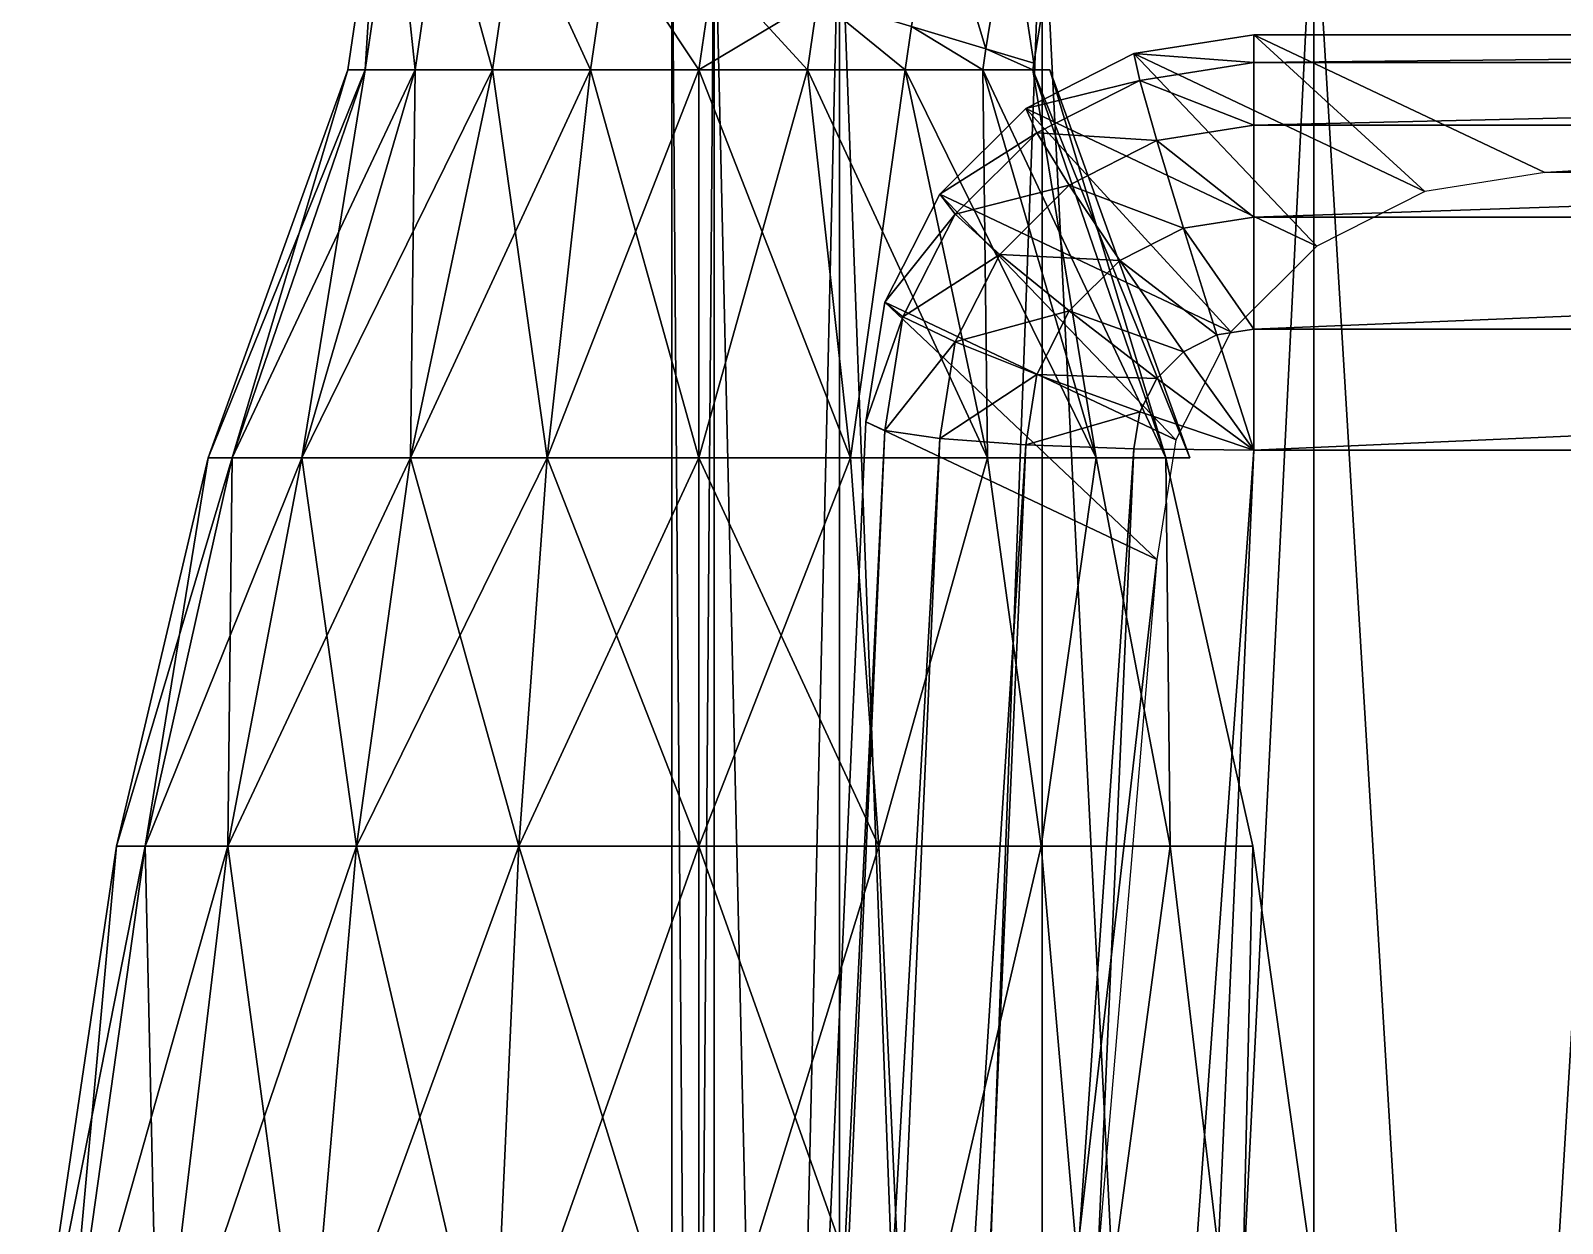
# Model space of a CAD drawing. Extents: x -6.9 to 5, y -21.1 to 53.8.
# Drawn here: x -6.652 to -2.705, y 40.008 to 43.081 of the extents above; entities that cross this region are included whole.
import ezdxf

# ---------------------------------------------------------------- set-up
doc = ezdxf.new("R2010")
doc.units = 0
doc.header["$MEASUREMENT"] = 0
doc.layers.add('DEFAULT', color=7, linetype='CONTINUOUS')

msp = doc.modelspace()

# ---------------------------------------------------------------- linework, layer by layer
at = {"layer": 'DEFAULT'}
for points in [[(-5.834515, 42.980003, -2.27), (-5.790243, 42.980003, -1.990489), (-5.757839, 43.503315, -2.27)], [(-5.790245, 42.980003, -2.54951), (-5.834515, 42.980003, -2.27), (-5.757839, 43.503315, -2.27)], [(-5.790245, 42.980003, 3.04951), (-5.757839, 43.503315, 2.77), (-5.834515, 42.980003, 2.77)], [(-5.834515, 42.980003, 2.77), (-5.757839, 43.503315, 2.77), (-5.790243, 42.980003, 2.490489)], [(-5.790245, 42.980003, -2.54951), (-5.757839, 43.503315, -2.27), (-5.715429, 43.490616, -2.54951)], [(-5.790245, 42.980003, -1.990488), (-5.715429, 43.490616, -1.990489), (-5.757839, 43.503315, -2.27)], [(-5.790245, 42.980003, 2.490488), (-5.757839, 43.503315, 2.77), (-5.715429, 43.490616, 2.490489)], [(-5.790245, 42.980003, 3.04951), (-5.715429, 43.490616, 3.04951), (-5.757839, 43.503315, 2.77)], [(-5.715429, 43.490616, -1.990489), (-5.790245, 42.980003, -1.990488), (-5.661768, 42.980003, -1.738338)], [(-5.715429, 43.490616, 2.490489), (-5.661768, 42.980003, 2.238338), (-5.790245, 42.980003, 2.490488)], [(-5.790243, 42.980003, -2.54951), (-5.715429, 43.490616, -2.54951), (-5.661768, 42.980003, -2.801662)], [(-5.790243, 42.980003, 3.04951), (-5.661768, 42.980003, 3.301662), (-5.715429, 43.490616, 3.04951)], [(-5.661768, 42.980003, -1.738338), (-5.592352, 43.453758, -1.738338), (-5.715429, 43.490616, -1.990489)], [(-5.715429, 43.490616, -2.54951), (-5.592352, 43.453758, -2.801662), (-5.661768, 42.980003, -2.801662)], [(-5.715429, 43.490616, 3.04951), (-5.661768, 42.980003, 3.301662), (-5.592352, 43.453758, 3.301662)], [(-5.661768, 42.980003, 2.238338), (-5.715429, 43.490616, 2.490489), (-5.592352, 43.453758, 2.238338)], [(-5, 29.5), (-4.890738, 43.5, -1.039558), (-4.890738, 29.5, -1.039558)], [(-4.890738, 29.5, 1.039558), (-5, 43.5), (-5, 29.5)], [(-4.890738, 43.5, 1.039558), (-5, 43.5), (-4.890738, 29.5, 1.039558)], [(-5, 43.5), (-4.890738, 43.5, -1.039558), (-5, 29.5)], [(-4.890738, 29.5, -1.039559), (-4.567728, 43.5, -2.033683), (-4.567728, 29.5, -2.033683)], [(-4.567728, 29.5, 2.033683), (-4.890738, 43.5, 1.039559), (-4.890738, 29.5, 1.039559)], [(-4.567728, 43.5, 2.033683), (-4.890738, 43.5, 1.039559), (-4.567728, 29.5, 2.033683)], [(-4.890738, 43.5, -1.039559), (-4.567728, 43.5, -2.033683), (-4.890738, 29.5, -1.039559)], [(-4.567728, 29.5, -2.033683), (-4.045086, 43.5, -2.938926), (-4.045086, 29.5, -2.938926)], [(-4.045086, 29.5, 2.938926), (-4.567728, 43.5, 2.033683), (-4.567728, 29.5, 2.033683)], [(-4.045086, 43.5, 2.938926), (-4.567728, 43.5, 2.033683), (-4.045086, 29.5, 2.938926)], [(-4.567728, 43.5, -2.033683), (-4.045086, 43.5, -2.938926), (-4.567728, 29.5, -2.033683)], [(-4.382029, 43.091305, -3.00177), (-4.321423, 43.467564, -3.00177), (-4.190332, 43.033897, -2.801662)], [(-4.382029, 43.091305, 3.50177), (-4.190332, 43.033897, 3.301662), (-4.321423, 43.467564, 3.50177)], [(-4.190332, 43.033897, -2.801662), (-4.321423, 43.467564, -3.00177), (-4.129726, 43.41016, -2.801662)], [(-4.190332, 43.033897, 3.301662), (-4.129726, 43.41016, 3.301662), (-4.321423, 43.467564, 3.50177)], [(-4.045084, 29.5, -2.938926), (-3.345654, 43.5, -3.715724), (-3.345654, 29.5, -3.715724)], [(-3.345654, 29.5, 3.715724), (-4.045084, 43.5, 2.938926), (-4.045084, 29.5, 2.938926)], [(-3.345654, 43.5, 3.715724), (-4.045084, 43.5, 2.938926), (-3.345654, 29.5, 3.715724)], [(-4.045084, 43.5, -2.938926), (-3.345654, 43.5, -3.715724), (-4.045084, 29.5, -2.938926)], [(-3.345654, 29.5, -3.715724), (-2.5, 43.5, -4.330127), (-2.5, 29.5, -4.330127)], [(-2.5, 29.5, 4.330127), (-3.345654, 43.5, 3.715724), (-3.345654, 29.5, 3.715724)], [(-2.5, 43.5, 4.330127), (-3.345654, 43.5, 3.715724), (-2.5, 29.5, 4.330127)], [(-3.345654, 43.5, -3.715724), (-2.5, 43.5, -4.330127), (-3.345654, 29.5, -3.715724)], [(-5.46166, 42.980003, -1.53823), (-5.592352, 43.453758, -1.738338), (-5.661768, 42.980003, -1.738338)], [(-5.661768, 42.980003, -2.801662), (-5.592352, 43.453758, -2.801662), (-5.46166, 42.980003, -3.00177)], [(-5.661768, 42.980003, 3.301662), (-5.46166, 42.980003, 3.50177), (-5.592352, 43.453758, 3.301662)], [(-5.46166, 42.980003, 2.03823), (-5.661768, 42.980003, 2.238338), (-5.592352, 43.453758, 2.238338)], [(-5.46166, 42.980003, -3.00177), (-5.592352, 43.453758, -2.801662), (-5.400656, 43.396351, -3.00177)], [(-5.400656, 43.396351, -1.53823), (-5.592352, 43.453758, -1.738338), (-5.46166, 42.980003, -1.53823)], [(-5.400656, 43.396351, 2.03823), (-5.46166, 42.980003, 2.03823), (-5.592352, 43.453758, 2.238338)], [(-5.46166, 42.980003, 3.50177), (-5.400656, 43.396351, 3.50177), (-5.592352, 43.453758, 3.301662)], [(-5.400656, 43.396351, -3.00177), (-5.209509, 42.980003, -3.130247), (-5.46166, 42.980003, -3.00177)], [(-5.400656, 43.396351, -1.53823), (-5.46166, 42.980003, -1.53823), (-5.209509, 42.980003, -1.409753)], [(-5.400656, 43.396351, 2.03823), (-5.209509, 42.980003, 1.909753), (-5.46166, 42.980003, 2.03823)], [(-5.400656, 43.396351, 3.50177), (-5.46166, 42.980003, 3.50177), (-5.209509, 42.980003, 3.630247)], [(-5.209509, 42.980003, -1.409753), (-5.159105, 43.324013, -1.409753), (-5.400656, 43.396351, -1.53823)], [(-5.159105, 43.324013, -3.130247), (-5.209509, 42.980003, -3.130247), (-5.400656, 43.396351, -3.00177)], [(-5.159105, 43.324013, 3.630247), (-5.400656, 43.396351, 3.50177), (-5.209509, 42.980003, 3.630247)], [(-5.209509, 42.980003, 1.909753), (-5.400656, 43.396351, 2.03823), (-5.159105, 43.324013, 1.909753)], [(-4.190332, 43.033897, -2.801662), (-4.129726, 43.41016, -2.801662), (-4.067255, 42.99704, -2.54951)], [(-4.190332, 43.033897, 3.301662), (-4.067255, 42.99704, 3.04951), (-4.129726, 43.41016, 3.301662)], [(-4.129726, 43.41016, -2.801662), (-4.006651, 43.373302, -2.54951), (-4.067255, 42.99704, -2.54951)], [(-4.129726, 43.41016, 3.301662), (-4.067255, 42.99704, 3.04951), (-4.006651, 43.373302, 3.04951)], [(-4.929998, 42.980003, -1.365484), (-5.159105, 43.324013, -1.409753), (-5.209509, 42.980003, -1.409753)], [(-5.209509, 42.980003, -3.130247), (-5.159105, 43.324013, -3.130247), (-4.929998, 42.980003, -3.174516)], [(-5.209509, 42.980003, 3.630247), (-4.929998, 42.980003, 3.674516), (-5.159105, 43.324013, 3.630247)], [(-4.929998, 42.980003, 1.865484), (-5.209509, 42.980003, 1.909753), (-5.159105, 43.324013, 1.909753)], [(-5.159105, 43.324013, -1.409753), (-4.929998, 42.980003, -1.365484), (-4.891344, 43.243828, -1.365484)], [(-4.929998, 42.980003, -3.174516), (-5.159105, 43.324013, -3.130247), (-4.891344, 43.243828, -3.174516)], [(-4.929998, 42.980003, 3.674516), (-4.891344, 43.243828, 3.674516), (-5.159105, 43.324013, 3.630247)], [(-5.159105, 43.324013, 1.909753), (-4.891344, 43.243828, 1.865484), (-4.929998, 42.980003, 1.865484)], [(-4.891344, 43.243828, -1.365484), (-4.929998, 42.980003, -1.365484), (-4.650488, 42.980003, -1.409753)], [(-4.929998, 42.980003, -3.174516), (-4.891344, 43.243828, -3.174516), (-4.623581, 43.163639, -3.130247)], [(-4.929998, 42.980003, 3.674516), (-4.623581, 43.163639, 3.630247), (-4.891344, 43.243828, 3.674516)], [(-4.891344, 43.243828, 1.865484), (-4.650488, 42.980003, 1.909753), (-4.929998, 42.980003, 1.865484)], [(-4.650488, 42.980003, -1.409753), (-4.623581, 43.163639, -1.409753), (-4.891344, 43.243828, -1.365484)], [(-4.650488, 42.980003, 1.909753), (-4.891344, 43.243828, 1.865484), (-4.623581, 43.163639, 1.909753)], [(-4.623581, 43.163639, -3.130247), (-4.650488, 42.980003, -3.130247), (-4.929998, 42.980003, -3.174516)], [(-4.623581, 43.163639, 3.630247), (-4.929998, 42.980003, 3.674516), (-4.650488, 42.980003, 3.630247)], [(-4.650488, 42.980003, -3.130247), (-4.623581, 43.163639, -3.130247), (-4.398336, 42.980003, -3.00177)], [(-4.650488, 42.980003, 3.630247), (-4.398336, 42.980003, 3.50177), (-4.623581, 43.163639, 3.630247)], [(-4.398336, 42.980003, -3.00177), (-4.623581, 43.163639, -3.130247), (-4.382029, 43.091305, -3.00177)], [(-4.398336, 42.980003, 3.50177), (-4.382029, 43.091305, 3.50177), (-4.623581, 43.163639, 3.630247)], [(-4.398336, 42.980003, -3.00177), (-4.382029, 43.091305, -3.00177), (-4.198229, 42.980003, -2.801662)], [(-4.398336, 42.980003, 3.50177), (-4.198229, 42.980003, 3.301662), (-4.382029, 43.091305, 3.50177)], [(-4.198229, 42.980003, -2.801662), (-4.382029, 43.091305, -3.00177), (-4.190332, 43.033897, -2.801662)], [(-4.198229, 42.980003, 3.301662), (-4.190332, 43.033897, 3.301662), (-4.382029, 43.091305, 3.50177)], [(-3.809021, 43.021496, 5.96639), (-3.5, 43.070309, 5.969961), (-3.059021, 42.666767, 2.996428)], [(-3.5, 43.070309, 5.969961), (-3.809013, 43.021496, 5.96639), (-3.5, 42.998947, 6.274583)], [(3.5, 42.998947, 6.274583), (3.5, 43.070309, 5.969961), (-3.5, 42.998947, 6.274583)], [(-3.5, 43.070309, 5.969961), (3.5, 43.070309, 5.969961), (-2.75, 42.71558, 3)], [(-3.5, 42.998947, 6.274583), (3.5, 43.070309, 5.969961), (-3.5, 43.070309, 5.969961)], [(-3.059021, 42.666767, 2.996428), (-3.5, 43.070309, 5.969961), (-2.75, 42.71558, 3)], [(-2.75, 42.71558, 3), (3.5, 43.070309, 5.969961), (2.75, 42.71558, 3)], [(-4.198229, 42.980003, -2.801662), (-4.190332, 43.033897, -2.801662), (-4.069754, 42.980003, -2.54951)], [(-4.198229, 42.980003, 3.301662), (-4.069754, 42.980003, 3.04951), (-4.190332, 43.033897, 3.301662)], [(-4.069754, 42.980003, -2.54951), (-4.190332, 43.033897, -2.801662), (-4.067255, 42.99704, -2.54951)], [(-4.069754, 42.980003, 3.04951), (-4.067255, 42.99704, 3.04951), (-4.190332, 43.033897, 3.301662)], [(-3.809021, 43.021496, 5.96639), (-4.087784, 42.879833, 5.956024), (-3.793892, 42.952522, 6.271186)], [(-4.087784, 42.879833, 5.956024), (-3.809021, 43.021496, 5.96639), (-3.337784, 42.525105, 2.986063)], [(-3.337784, 42.525105, 2.986063), (-3.809021, 43.021496, 5.96639), (-3.059021, 42.666767, 2.996428)], [(-3.5, 42.998947, 6.274583), (-3.809013, 43.021496, 5.96639), (-3.793892, 42.952522, 6.271186)], [(-3.5, 42.836937, 6.542243), (-3.5, 42.998947, 6.274583), (-3.793892, 42.952522, 6.271186)], [(3.5, 42.836937, 6.542243), (3.5, 42.998947, 6.274583), (-3.5, 42.836937, 6.542243)], [(-3.5, 42.836937, 6.542243), (3.5, 42.998947, 6.274583), (-3.5, 42.998947, 6.274583)], [(-6.194849, 41.980003, -2.27), (-5.834515, 42.980003, -2.27), (-5.790245, 42.980003, -2.54951)], [(-5.790245, 42.980003, -2.54951), (-6.132942, 41.980003, -2.660861), (-6.194849, 41.980003, -2.27)], [(-5.834515, 42.980003, -2.27), (-6.194849, 41.980003, -2.27), (-6.132944, 41.980003, -1.87914)], [(-5.834515, 42.980003, 2.77), (-6.132944, 41.980003, 2.37914), (-6.194849, 41.980003, 2.77)], [(-5.790245, 42.980003, 3.04951), (-6.194849, 41.980003, 2.77), (-6.132942, 41.980003, 3.160861)], [(-6.194849, 41.980003, 2.77), (-5.790245, 42.980003, 3.04951), (-5.834515, 42.980003, 2.77)], [(-6.132944, 41.980003, -2.66086), (-5.790243, 42.980003, -2.54951), (-5.661768, 42.980003, -2.801662)], [(-5.661768, 42.980003, -2.801662), (-5.953283, 41.980003, -3.01346), (-6.132944, 41.980003, -2.66086)], [(-6.132944, 41.980003, -1.87914), (-5.790243, 42.980003, -1.990489), (-5.834515, 42.980003, -2.27)], [(-6.132944, 41.980003, 2.37914), (-5.834515, 42.980003, 2.77), (-5.790243, 42.980003, 2.490489)], [(-5.661768, 42.980003, 3.301662), (-6.132944, 41.980003, 3.16086), (-5.953283, 41.980003, 3.51346)], [(-6.132944, 41.980003, 3.16086), (-5.661768, 42.980003, 3.301662), (-5.790243, 42.980003, 3.04951)], [(-5.790245, 42.980003, -1.990488), (-6.132942, 41.980003, -1.87914), (-5.953283, 41.980003, -1.52654)], [(-5.790245, 42.980003, 2.490488), (-5.953283, 41.980003, 2.02654), (-6.132942, 41.980003, 2.37914)], [(-5.953283, 41.980003, -3.01346), (-5.661768, 42.980003, -2.801662), (-5.46166, 42.980003, -3.00177)], [(-5.46166, 42.980003, -3.00177), (-5.673458, 41.980003, -3.293285), (-5.953283, 41.980003, -3.01346)], [(-5.953283, 41.980003, -1.52654), (-5.661768, 42.980003, -1.738338), (-5.790245, 42.980003, -1.990488)], [(-5.661768, 42.980003, -1.738338), (-5.953283, 41.980003, -1.52654), (-5.67346, 41.980003, -1.246715)], [(-5.661768, 42.980003, 2.238338), (-5.67346, 41.980003, 1.746715), (-5.953283, 41.980003, 2.02654)], [(-5.953283, 41.980003, 2.02654), (-5.790245, 42.980003, 2.490488), (-5.661768, 42.980003, 2.238338)], [(-5.46166, 42.980003, 3.50177), (-5.953283, 41.980003, 3.51346), (-5.673458, 41.980003, 3.793285)], [(-5.953283, 41.980003, 3.51346), (-5.46166, 42.980003, 3.50177), (-5.661768, 42.980003, 3.301662)], [(-5.67346, 41.980003, -3.293285), (-5.46166, 42.980003, -3.00177), (-5.209509, 42.980003, -3.130247)], [(-5.209509, 42.980003, -3.130247), (-5.320858, 41.980003, -3.472944), (-5.67346, 41.980003, -3.293285)], [(-5.67346, 41.980003, -1.246715), (-5.46166, 42.980003, -1.53823), (-5.661768, 42.980003, -1.738338)], [(-5.46166, 42.980003, -1.53823), (-5.67346, 41.980003, -1.246715), (-5.32086, 41.980003, -1.067056)], [(-5.46166, 42.980003, 2.03823), (-5.32086, 41.980003, 1.567056), (-5.67346, 41.980003, 1.746715)], [(-5.67346, 41.980003, 1.746715), (-5.661768, 42.980003, 2.238338), (-5.46166, 42.980003, 2.03823)], [(-5.209509, 42.980003, 3.630247), (-5.67346, 41.980003, 3.793285), (-5.320858, 41.980003, 3.972944)], [(-5.67346, 41.980003, 3.793285), (-5.209509, 42.980003, 3.630247), (-5.46166, 42.980003, 3.50177)], [(-5.32086, 41.980003, -1.067056), (-5.209509, 42.980003, -1.409753), (-5.46166, 42.980003, -1.53823)], [(-5.32086, 41.980003, 1.567056), (-5.46166, 42.980003, 2.03823), (-5.209509, 42.980003, 1.909753)], [(-5.32086, 41.980003, -3.472944), (-5.209509, 42.980003, -3.130247), (-4.929998, 42.980003, -3.174516)], [(-4.929998, 42.980003, -3.174516), (-4.929998, 41.980003, -3.53485), (-5.32086, 41.980003, -3.472944)], [(-5.209509, 42.980003, -1.409753), (-5.32086, 41.980003, -1.067056), (-4.929998, 41.980003, -1.005149)], [(-5.209509, 42.980003, 1.909753), (-4.929998, 41.980003, 1.505149), (-5.32086, 41.980003, 1.567056)], [(-4.929998, 42.980003, 3.674516), (-5.32086, 41.980003, 3.972944), (-4.929998, 41.980003, 4.03485)], [(-5.32086, 41.980003, 3.972944), (-4.929998, 42.980003, 3.674516), (-5.209509, 42.980003, 3.630247)], [(-4.929998, 41.980003, -1.005149), (-4.929998, 42.980003, -1.365484), (-5.209509, 42.980003, -1.409753)], [(-4.929998, 41.980003, 1.505149), (-5.209509, 42.980003, 1.909753), (-4.929998, 42.980003, 1.865484)], [(-4.539137, 41.980003, -1.067056), (-4.650488, 42.980003, -1.409753), (-4.929998, 42.980003, -1.365484)], [(-4.929998, 42.980003, -1.365484), (-4.929998, 41.980003, -1.005149), (-4.539137, 41.980003, -1.067056)], [(-4.650488, 42.980003, -3.130247), (-4.539137, 41.980003, -3.472944), (-4.929998, 41.980003, -3.53485)], [(-4.929998, 41.980003, -3.53485), (-4.929998, 42.980003, -3.174516), (-4.650488, 42.980003, -3.130247)], [(-4.929998, 41.980003, 4.03485), (-4.650488, 42.980003, 3.630247), (-4.929998, 42.980003, 3.674516)], [(-4.650488, 42.980003, 3.630247), (-4.929998, 41.980003, 4.03485), (-4.539137, 41.980003, 3.972944)], [(-4.929998, 42.980003, 1.865484), (-4.539137, 41.980003, 1.567056), (-4.929998, 41.980003, 1.505149)], [(-4.539137, 41.980003, 1.567056), (-4.929998, 42.980003, 1.865484), (-4.650488, 42.980003, 1.909753)], [(-4.186537, 41.980003, -1.246715), (-4.398336, 42.980003, -1.53823), (-4.650488, 42.980003, -1.409753)], [(-4.650488, 42.980003, -1.409753), (-4.539139, 41.980003, -1.067056), (-4.186537, 41.980003, -1.246715)], [(-4.539137, 41.980003, -3.472944), (-4.650488, 42.980003, -3.130247), (-4.398336, 42.980003, -3.00177)], [(-4.539137, 41.980003, 3.972944), (-4.398336, 42.980003, 3.50177), (-4.650488, 42.980003, 3.630247)], [(-4.650488, 42.980003, 1.909753), (-4.186537, 41.980003, 1.746715), (-4.539139, 41.980003, 1.567056)], [(-4.186537, 41.980003, 1.746715), (-4.650488, 42.980003, 1.909753), (-4.398336, 42.980003, 2.03823)], [(-4.398336, 42.980003, -3.00177), (-4.186537, 41.980003, -3.293285), (-4.539137, 41.980003, -3.472944)], [(-4.398336, 42.980003, 3.50177), (-4.539137, 41.980003, 3.972944), (-4.186537, 41.980003, 3.793285)], [(-3.906715, 41.980003, -1.52654), (-4.198229, 42.980003, -1.738338), (-4.398336, 42.980003, -1.53823)], [(-4.398336, 42.980003, -1.53823), (-4.186539, 41.980003, -1.246715), (-3.906715, 41.980003, -1.52654)], [(-4.186537, 41.980003, -3.293285), (-4.398336, 42.980003, -3.00177), (-4.198229, 42.980003, -2.801662)], [(-4.186537, 41.980003, 3.793285), (-4.198229, 42.980003, 3.301662), (-4.398336, 42.980003, 3.50177)], [(-4.398336, 42.980003, 2.03823), (-3.906715, 41.980003, 2.02654), (-4.186539, 41.980003, 1.746715)], [(-3.906715, 41.980003, 2.02654), (-4.398336, 42.980003, 2.03823), (-4.198229, 42.980003, 2.238338)], [(-4.198229, 42.980003, -2.801662), (-3.906715, 41.980003, -3.01346), (-4.186537, 41.980003, -3.293285)], [(-3.727055, 41.980003, -1.87914), (-4.069754, 42.980003, -1.990489), (-4.198229, 42.980003, -1.738338)], [(-4.198229, 42.980003, -1.738338), (-3.906715, 41.980003, -1.52654), (-3.727055, 41.980003, -1.87914)], [(-3.906715, 41.980003, -3.01346), (-4.198229, 42.980003, -2.801662), (-4.069752, 42.980003, -2.549512)], [(-3.906715, 41.980003, 3.51346), (-4.069752, 42.980003, 3.049512), (-4.198229, 42.980003, 3.301662)], [(-4.198229, 42.980003, 2.238338), (-3.727055, 41.980003, 2.37914), (-3.906715, 41.980003, 2.02654)], [(-3.727055, 41.980003, 2.37914), (-4.198229, 42.980003, 2.238338), (-4.069754, 42.980003, 2.490489)], [(-4.198229, 42.980003, 3.301662), (-4.186537, 41.980003, 3.793285), (-3.906715, 41.980003, 3.51346)], [(-4.087784, 42.879833, 5.956024), (-4.059021, 42.817795, 6.261328), (-3.793892, 42.952522, 6.271186)], [(-3.727055, 41.980003, -2.66086), (-4.069754, 42.980003, -2.54951), (-4.025482, 42.980003, -2.27)], [(-3.727055, 41.980003, 3.16086), (-4.025482, 42.980003, 2.77), (-4.069754, 42.980003, 3.04951)], [(-3.66515, 41.980003, -2.27), (-4.025482, 42.980003, -2.27), (-4.069752, 42.980003, -1.990489)], [(-4.069752, 42.980003, -1.990489), (-3.727057, 41.980003, -1.87914), (-3.66515, 41.980003, -2.27)], [(-4.069752, 42.980003, -2.549512), (-3.727057, 41.980003, -2.66086), (-3.906715, 41.980003, -3.01346)], [(-4.069752, 42.980003, 3.049512), (-3.906715, 41.980003, 3.51346), (-3.727057, 41.980003, 3.16086)], [(-4.069752, 42.980003, 2.490489), (-3.66515, 41.980003, 2.77), (-3.727057, 41.980003, 2.37914)], [(-3.66515, 41.980003, 2.77), (-4.069752, 42.980003, 2.490489), (-4.025482, 42.980003, 2.77)], [(-4.059021, 42.817795, 6.261328), (-3.75, 42.797451, 6.539353), (-3.793892, 42.952522, 6.271186)], [(-4.025482, 42.980003, -2.27), (-3.66515, 41.980003, -2.27), (-3.727055, 41.980003, -2.66086)], [(-4.025482, 42.980003, 2.77), (-3.727055, 41.980003, 3.16086), (-3.66515, 41.980003, 2.77)], [(-3.75, 42.797451, 6.539353), (-3.5, 42.836937, 6.542243), (-3.793892, 42.952522, 6.271186)], [(-4.309021, 42.659191, 5.939879), (-4.087784, 42.879833, 5.956024), (-3.559021, 42.304462, 2.969918)], [(-4.059021, 42.817795, 6.261328), (-4.087784, 42.879833, 5.956024), (-4.309021, 42.659191, 5.939879)], [(-3.559021, 42.304462, 2.969918), (-4.087784, 42.879833, 5.956024), (-3.337784, 42.525105, 2.986063)], [(-3.75, 42.797451, 6.539353), (-3.5, 42.600155, 6.746739), (-3.5, 42.836937, 6.542243)], [(3.5, 42.600155, 6.746739), (3.5, 42.836937, 6.542243), (-3.5, 42.600155, 6.746739)], [(-3.5, 42.600155, 6.746739), (3.5, 42.836937, 6.542243), (-3.5, 42.836937, 6.542243)], [(-4.309021, 42.659191, 5.939879), (-4.269424, 42.607952, 6.245974), (-4.059021, 42.817795, 6.261328)], [(-4.269424, 42.607952, 6.245974), (-3.975533, 42.682842, 6.530967), (-4.059021, 42.817795, 6.261328)], [(-3.975533, 42.682842, 6.530967), (-3.75, 42.797451, 6.539353), (-4.059021, 42.817795, 6.261328)], [(-3.75, 42.797451, 6.539353), (-3.975533, 42.682842, 6.530967), (-3.681633, 42.571465, 6.74464)], [(-3.5, 42.600155, 6.746739), (-3.75, 42.797451, 6.539353), (-3.681633, 42.571465, 6.74464)], [(-4.269424, 42.607952, 6.245974), (-4.15451, 42.504341, 6.517906), (-3.975533, 42.682842, 6.530967)], [(-3.975533, 42.682842, 6.530967), (-4.15451, 42.504341, 6.517906), (-3.84549, 42.488197, 6.738548)], [(-3.681633, 42.571465, 6.74464), (-3.975533, 42.682842, 6.530967), (-3.84549, 42.488197, 6.738548)], [(-4.451057, 42.381165, 5.919536), (-4.309021, 42.659191, 5.939879), (-3.701057, 42.026436, 2.949575)], [(-4.451057, 42.381165, 5.919536), (-4.269424, 42.607952, 6.245974), (-4.309021, 42.659191, 5.939879)], [(-3.701057, 42.026436, 2.949575), (-4.309021, 42.659191, 5.939879), (-3.559021, 42.304462, 2.969918)], [(-4.269424, 42.607952, 6.245974), (-4.451057, 42.381165, 5.919536), (-4.40451, 42.343529, 6.226625)], [(-4.15451, 42.504341, 6.517906), (-4.269424, 42.607952, 6.245974), (-4.40451, 42.343529, 6.226625)], [(-3.681633, 42.571465, 6.74464), (-3.5, 42.31176, 6.868058), (-3.5, 42.600155, 6.746739)], [(3.5, 42.31176, 6.868058), (3.5, 42.600155, 6.746739), (-3.5, 42.31176, 6.868058)], [(-3.5, 42.31176, 6.868058), (3.5, 42.600155, 6.746739), (-3.5, 42.600155, 6.746739)], [(-3.84549, 42.488197, 6.738548), (-3.59549, 42.29668, 6.866954), (-3.681633, 42.571465, 6.74464)], [(-3.59549, 42.29668, 6.866954), (-3.5, 42.31176, 6.868058), (-3.681633, 42.571465, 6.74464)], [(-4.269424, 42.279411, 6.501448), (-4.15451, 42.504341, 6.517906), (-4.40451, 42.343529, 6.226625)], [(-4.269424, 42.279411, 6.501448), (-3.975525, 42.358505, 6.729058), (-4.15451, 42.504341, 6.517906)], [(-3.84549, 42.488197, 6.738548), (-4.15451, 42.504341, 6.517906), (-3.975525, 42.358505, 6.729058)], [(-3.975525, 42.358505, 6.729058), (-3.681633, 42.252907, 6.863751), (-3.84549, 42.488197, 6.738548)], [(-3.681633, 42.252907, 6.863751), (-3.59549, 42.29668, 6.866954), (-3.84549, 42.488197, 6.738548)], [(-4.451057, 42.381165, 5.919536), (-4.5, 42.072975, 5.896986), (-4.40451, 42.343529, 6.226625)], [(-4.5, 42.072975, 5.896986), (-4.451057, 42.381165, 5.919536), (-3.75, 41.718246, 2.927024)], [(-3.75, 41.718246, 2.927024), (-4.451057, 42.381165, 5.919536), (-3.701057, 42.026436, 2.949575)], [(-4.059021, 42.195087, 6.717101), (-3.975525, 42.358505, 6.729058), (-4.269424, 42.279411, 6.501448)], [(-4.059021, 42.195087, 6.717101), (-3.75, 42.184719, 6.858762), (-3.975525, 42.358505, 6.729058)], [(-3.75, 42.184719, 6.858762), (-3.681633, 42.252907, 6.863751), (-3.975525, 42.358505, 6.729058)], [(-4.40451, 42.343529, 6.226625), (-4.5, 42.072975, 5.896986), (-4.451057, 42.050426, 6.205179)], [(-4.451057, 42.050426, 6.205179), (-4.269424, 42.279411, 6.501448), (-4.40451, 42.343529, 6.226625)], [(-4.309013, 42.030083, 6.483204), (-4.269424, 42.279411, 6.501448), (-4.451057, 42.050426, 6.205179)], [(-4.059021, 42.195087, 6.717101), (-4.269424, 42.279411, 6.501448), (-4.309013, 42.030083, 6.483204)], [(-3.681633, 42.252907, 6.863751), (-3.5, 42, 6.894319), (-3.59549, 42.29668, 6.866954)], [(-3.5, 42, 6.894319), (-3.5, 42.31176, 6.868058), (-3.59549, 42.29668, 6.866954)], [(3.5, 42, 6.894319), (3.5, 42.31176, 6.868058), (-3.5, 42, 6.894319)], [(-3.5, 42, 6.894319), (3.5, 42.31176, 6.868058), (-3.5, 42.31176, 6.868058)], [(-3.5, 42, 6.894319), (-3.681633, 42.252907, 6.863751), (-3.75, 42.184719, 6.858762)], [(-4.309013, 42.030083, 6.483204), (-4.087784, 42.013939, 6.703846), (-4.059021, 42.195087, 6.717101)], [(-3.793892, 42.098808, 6.852476), (-4.059021, 42.195087, 6.717101), (-4.087784, 42.013939, 6.703846)], [(-3.793892, 42.098808, 6.852476), (-3.75, 42.184719, 6.858762), (-4.059021, 42.195087, 6.717101)], [(-3.793892, 42.098808, 6.852476), (-3.5, 42, 6.894319), (-3.75, 42.184719, 6.858762)], [(-3.809013, 42.003571, 6.845507), (-3.793892, 42.098808, 6.852476), (-4.087784, 42.013939, 6.703846)], [(-3.5, 42, 6.894319), (-3.793892, 42.098808, 6.852476), (-3.809013, 42.003571, 6.845507)], [(-4.5, 42.072975, 5.896986), (-3.75, 41.718246, 2.927024), (-5, 30.822975, 5.064734)], [(-4.451057, 42.050426, 6.205179), (-4.5, 42.072975, 5.896986), (-5, 30.822975, 5.064734)], [(-4.951057, 30.800425, 5.372927), (-4.451057, 42.050426, 6.205179), (-5, 30.822975, 5.064734)], [(-4.309013, 42.030083, 6.483204), (-4.451057, 42.050426, 6.205179), (-4.951057, 30.800425, 5.372927)], [(-4.809013, 30.780081, 5.650953), (-4.309013, 42.030083, 6.483204), (-4.951057, 30.800425, 5.372927)], [(-4.087784, 42.013939, 6.703846), (-4.309013, 42.030083, 6.483204), (-4.809013, 30.780081, 5.650953)], [(-4.587784, 30.763937, 5.871594), (-4.087784, 42.013939, 6.703846), (-4.809013, 30.780081, 5.650953)], [(-3.809013, 42.003571, 6.845507), (-4.087784, 42.013939, 6.703846), (-4.587784, 30.763937, 5.871594)], [(-4.309013, 30.753571, 6.013256), (-3.809013, 42.003571, 6.845507), (-4.587784, 30.763937, 5.871594)], [(-3.5, 42, 6.894319), (-3.809013, 42.003571, 6.845507), (-4.309013, 30.753571, 6.013256)], [(-6.430971, 40.980003, -2.27), (-6.194849, 41.980003, -2.27), (-6.132944, 41.980003, -2.66086)], [(-6.430971, 40.980003, -2.27), (-6.357508, 40.980003, -1.806175), (-6.194849, 41.980003, -2.27)], [(-6.357508, 40.980003, -2.733825), (-6.430971, 40.980003, -2.27), (-6.132944, 41.980003, -2.66086)], [(-6.357508, 40.980003, 3.233825), (-6.132944, 41.980003, 3.16086), (-6.430971, 40.980003, 2.77)], [(-6.430971, 40.980003, 2.77), (-6.194849, 41.980003, 2.77), (-6.357508, 40.980003, 2.306175)], [(-6.430971, 40.980003, 2.77), (-6.132944, 41.980003, 3.16086), (-6.194849, 41.980003, 2.77)], [(-6.144312, 40.980003, -3.15225), (-6.357508, 40.980003, -2.733825), (-5.953283, 41.980003, -3.013462)], [(-6.357508, 40.980003, -1.806175), (-6.144312, 40.980003, -1.38775), (-6.132944, 41.980003, -1.87914)], [(-5.953283, 41.980003, -3.013462), (-6.357508, 40.980003, -2.733825), (-6.132944, 41.980003, -2.66086)], [(-6.194849, 41.980003, -2.27), (-6.357508, 40.980003, -1.806175), (-6.132944, 41.980003, -1.87914)], [(-6.194849, 41.980003, 2.77), (-6.132944, 41.980003, 2.37914), (-6.357508, 40.980003, 2.306175)], [(-5.953283, 41.980003, 3.513462), (-6.132944, 41.980003, 3.16086), (-6.357508, 40.980003, 3.233825)], [(-6.357508, 40.980003, 2.306175), (-6.132944, 41.980003, 2.37914), (-6.144312, 40.980003, 1.88775)], [(-6.144312, 40.980003, 3.65225), (-5.953283, 41.980003, 3.513462), (-6.357508, 40.980003, 3.233825)], [(-6.144312, 40.980003, -3.15225), (-5.953283, 41.980003, -3.013462), (-5.67346, 41.980003, -3.293285)], [(-5.67346, 41.980003, -3.293285), (-5.812248, 40.980003, -3.484312), (-6.144312, 40.980003, -3.15225)], [(-6.144312, 40.980003, -1.38775), (-5.812248, 40.980003, -1.055688), (-5.953283, 41.980003, -1.526538)], [(-6.132944, 41.980003, -1.87914), (-6.144312, 40.980003, -1.38775), (-5.953283, 41.980003, -1.526538)], [(-6.132944, 41.980003, 2.37914), (-5.953283, 41.980003, 2.026538), (-6.144312, 40.980003, 1.88775)], [(-6.144312, 40.980003, 1.88775), (-5.953283, 41.980003, 2.026538), (-5.812248, 40.980003, 1.555688)], [(-5.67346, 41.980003, 3.793285), (-6.144312, 40.980003, 3.65225), (-5.812248, 40.980003, 3.984312)], [(-6.144312, 40.980003, 3.65225), (-5.67346, 41.980003, 3.793285), (-5.953283, 41.980003, 3.513462)], [(-5.812248, 40.980003, -1.055688), (-5.67346, 41.980003, -1.246715), (-5.953283, 41.980003, -1.526538)], [(-5.812248, 40.980003, 1.555688), (-5.953283, 41.980003, 2.026538), (-5.67346, 41.980003, 1.746715)], [(-5.812248, 40.980003, -3.484312), (-5.67346, 41.980003, -3.293285), (-5.32086, 41.980003, -3.472944)], [(-5.67346, 41.980003, -1.246715), (-5.812248, 40.980003, -1.055688), (-5.393824, 40.980003, -0.842491)], [(-5.393824, 40.980003, -3.697509), (-5.812248, 40.980003, -3.484312), (-5.32086, 41.980003, -3.472944)], [(-5.393824, 40.980003, 4.197509), (-5.32086, 41.980003, 3.972944), (-5.812248, 40.980003, 3.984312)], [(-5.67346, 41.980003, 1.746715), (-5.393824, 40.980003, 1.342491), (-5.812248, 40.980003, 1.555688)], [(-5.812248, 40.980003, 3.984312), (-5.32086, 41.980003, 3.972944), (-5.67346, 41.980003, 3.793285)], [(-5.67346, 41.980003, -1.246715), (-5.393824, 40.980003, -0.842491), (-5.32086, 41.980003, -1.067056)], [(-5.67346, 41.980003, 1.746715), (-5.32086, 41.980003, 1.567056), (-5.393824, 40.980003, 1.342491)], [(-4.929998, 41.980003, -3.53485), (-4.929998, 40.980003, -3.770972), (-5.393824, 40.980003, -3.697509)], [(-5.393824, 40.980003, -0.842491), (-4.929998, 40.980003, -0.769027), (-5.32086, 41.980003, -1.067056)], [(-5.32086, 41.980003, -3.472944), (-4.929998, 41.980003, -3.53485), (-5.393824, 40.980003, -3.697509)], [(-5.32086, 41.980003, 3.972944), (-5.393824, 40.980003, 4.197509), (-4.929998, 41.980003, 4.03485)], [(-5.393824, 40.980003, 1.342491), (-5.32086, 41.980003, 1.567056), (-4.929998, 40.980003, 1.269027)], [(-4.929998, 41.980003, 4.03485), (-5.393824, 40.980003, 4.197509), (-4.929998, 40.980003, 4.270972)], [(-4.929998, 40.980003, -0.769027), (-4.929998, 41.980003, -1.005149), (-5.32086, 41.980003, -1.067056)], [(-4.929998, 40.980003, 1.269027), (-5.32086, 41.980003, 1.567056), (-4.929998, 41.980003, 1.505149)], [(-4.929998, 41.980003, -1.005149), (-4.466173, 40.980003, -0.842491), (-4.539137, 41.980003, -1.067056)], [(-4.929998, 40.980003, -0.769027), (-4.466173, 40.980003, -0.842491), (-4.929998, 41.980003, -1.005149)], [(-4.539137, 41.980003, -3.472944), (-4.466173, 40.980003, -3.697509), (-4.929998, 40.980003, -3.770972)], [(-4.539137, 41.980003, -3.472944), (-4.929998, 40.980003, -3.770972), (-4.929998, 41.980003, -3.53485)], [(-4.539137, 41.980003, 3.972944), (-4.929998, 41.980003, 4.03485), (-4.929998, 40.980003, 4.270972)], [(-4.539137, 41.980003, 3.972944), (-4.929998, 40.980003, 4.270972), (-4.466173, 40.980003, 4.197509)], [(-4.929998, 40.980003, 1.269027), (-4.929998, 41.980003, 1.505149), (-4.466173, 40.980003, 1.342491)], [(-4.929998, 41.980003, 1.505149), (-4.539137, 41.980003, 1.567056), (-4.466173, 40.980003, 1.342491)], [(-4.539137, 41.980003, -3.472944), (-4.186537, 41.980003, -3.293285), (-4.466173, 40.980003, -3.697509)], [(-4.539137, 41.980003, 3.972944), (-4.466173, 40.980003, 4.197509), (-4.186537, 41.980003, 3.793285)], [(-4.466173, 40.980003, -3.697509), (-4.186537, 41.980003, -3.293285), (-4.047749, 40.980003, -3.484312)], [(-4.466173, 40.980003, 4.197509), (-4.047749, 40.980003, 3.984312), (-4.186537, 41.980003, 3.793285)], [(-4, 30.75, 6.062068), (-3.5, 42, 6.894319), (-4.309013, 30.753571, 6.013256)], [(-4.047749, 40.980003, -3.484312), (-4.186537, 41.980003, -3.293285), (-3.906715, 41.980003, -3.013462)], [(-4.047749, 40.980003, 3.984312), (-3.906715, 41.980003, 3.513462), (-4.186537, 41.980003, 3.793285)], [(-3.906715, 41.980003, -3.013462), (-3.715687, 40.980003, -3.15225), (-4.047749, 40.980003, -3.484312)], [(-3.906715, 41.980003, 3.513462), (-4.047749, 40.980003, 3.984312), (-3.715687, 40.980003, 3.65225)], [(4, 30.75, 6.062068), (3.5, 42, 6.894319), (-4, 30.75, 6.062068)], [(3.5, 42, 6.894319), (-3.5, 42, 6.894319), (-4, 30.75, 6.062068)], [(-3.715687, 40.980003, -3.15225), (-3.906715, 41.980003, -3.013462), (-3.727055, 41.980003, -2.66086)], [(-3.715687, 40.980003, 3.65225), (-3.727055, 41.980003, 3.16086), (-3.906715, 41.980003, 3.513462)], [(-3.727055, 41.980003, -2.66086), (-3.502491, 40.980003, -2.733825), (-3.715687, 40.980003, -3.15225)], [(-3.727055, 41.980003, 3.16086), (-3.715687, 40.980003, 3.65225), (-3.502491, 40.980003, 3.233825)], [(-3.75, 41.718246, 2.927024), (-4.5, 32.834625, 1.072976), (-5, 30.822975, 5.064734)], [(-6.652334, 39.480003, -2.27), (-6.430971, 40.980003, -2.27), (-6.357508, 40.980003, -2.733825)], [(-6.652334, 39.480003, -2.27), (-6.568037, 39.480003, -1.73777), (-6.430971, 40.980003, -2.27)], [(-6.568037, 39.480003, -2.80223), (-6.652334, 39.480003, -2.27), (-6.357508, 40.980003, -2.733825)], [(-6.568037, 39.480003, 3.30223), (-6.357508, 40.980003, 3.233825), (-6.652334, 39.480003, 2.77)], [(-6.652334, 39.480003, 2.77), (-6.430971, 40.980003, 2.77), (-6.568037, 39.480003, 2.23777)], [(-6.652334, 39.480003, 2.77), (-6.357508, 40.980003, 3.233825), (-6.430971, 40.980003, 2.77)], [(-6.568037, 39.480003, -1.73777), (-6.357508, 40.980003, -1.806175), (-6.430971, 40.980003, -2.27)], [(-6.144312, 40.980003, -3.15225), (-6.568037, 39.480003, -2.80223), (-6.357508, 40.980003, -2.733825)], [(-6.568037, 39.480003, -2.80223), (-6.144312, 40.980003, -3.15225), (-6.323397, 39.480003, -3.282363)], [(-6.568037, 39.480003, -1.73777), (-6.323397, 39.480003, -1.257637), (-6.357508, 40.980003, -1.806175)], [(-6.568037, 39.480003, 2.23777), (-6.357508, 40.980003, 2.306175), (-6.323397, 39.480003, 1.757637)], [(-6.568037, 39.480003, 3.30223), (-6.323397, 39.480003, 3.782363), (-6.144312, 40.980003, 3.65225)], [(-6.144312, 40.980003, 3.65225), (-6.357508, 40.980003, 3.233825), (-6.568037, 39.480003, 3.30223)], [(-6.568037, 39.480003, 2.23777), (-6.430971, 40.980003, 2.77), (-6.357508, 40.980003, 2.306175)], [(-6.323397, 39.480003, -1.257637), (-6.144312, 40.980003, -1.38775), (-6.357508, 40.980003, -1.806175)], [(-6.323397, 39.480003, 1.757637), (-6.357508, 40.980003, 2.306175), (-6.144312, 40.980003, 1.88775)], [(-6.323397, 39.480003, -3.282363), (-6.144312, 40.980003, -3.15225), (-5.812248, 40.980003, -3.484312)], [(-6.144312, 40.980003, -1.38775), (-6.323397, 39.480003, -1.257637), (-5.942362, 39.480003, -0.8766)], [(-5.812248, 40.980003, -3.484312), (-5.942362, 39.480003, -3.6634), (-6.323397, 39.480003, -3.282363)], [(-5.812248, 40.980003, 3.984312), (-6.323397, 39.480003, 3.782363), (-5.942362, 39.480003, 4.1634)], [(-6.144312, 40.980003, 1.88775), (-5.942362, 39.480003, 1.3766), (-6.323397, 39.480003, 1.757637)], [(-6.323397, 39.480003, 3.782363), (-5.812248, 40.980003, 3.984312), (-6.144312, 40.980003, 3.65225)], [(-6.144312, 40.980003, -1.38775), (-5.942362, 39.480003, -0.8766), (-5.812248, 40.980003, -1.055688)], [(-6.144312, 40.980003, 1.88775), (-5.812248, 40.980003, 1.555688), (-5.942362, 39.480003, 1.3766)], [(-5.942362, 39.480003, -3.6634), (-5.812248, 40.980003, -3.484312), (-5.393824, 40.980003, -3.697509)], [(-5.942362, 39.480003, -0.8766), (-5.462229, 39.480003, -0.631961), (-5.812248, 40.980003, -1.055688)], [(-5.462229, 39.480003, -3.908038), (-5.942362, 39.480003, -3.6634), (-5.393824, 40.980003, -3.697509)], [(-5.462229, 39.480003, 4.408038), (-5.393824, 40.980003, 4.197509), (-5.942362, 39.480003, 4.1634)], [(-5.942362, 39.480003, 1.3766), (-5.812248, 40.980003, 1.555688), (-5.462229, 39.480003, 1.131961)], [(-5.942362, 39.480003, 4.1634), (-5.393824, 40.980003, 4.197509), (-5.812248, 40.980003, 3.984312)], [(-5.462229, 39.480003, -0.631961), (-5.393824, 40.980003, -0.842491), (-5.812248, 40.980003, -1.055688)], [(-5.462229, 39.480003, 1.131961), (-5.812248, 40.980003, 1.555688), (-5.393824, 40.980003, 1.342491)], [(-4.929998, 39.480003, -3.992335), (-5.462229, 39.480003, -3.908038), (-4.929998, 40.980003, -3.770972)], [(-5.393824, 40.980003, -0.842491), (-5.462229, 39.480003, -0.631961), (-4.929998, 39.480003, -0.547664)], [(-4.929998, 40.980003, -3.770972), (-5.462229, 39.480003, -3.908038), (-5.393824, 40.980003, -3.697509)], [(-4.929998, 40.980003, 4.270972), (-5.393824, 40.980003, 4.197509), (-5.462229, 39.480003, 4.408038)], [(-5.393824, 40.980003, 1.342491), (-4.929998, 39.480003, 1.047664), (-5.462229, 39.480003, 1.131961)], [(-4.929998, 39.480003, 4.492335), (-4.929998, 40.980003, 4.270972), (-5.462229, 39.480003, 4.408038)], [(-5.393824, 40.980003, -0.842491), (-4.929998, 39.480003, -0.547664), (-4.929998, 40.980003, -0.769027)], [(-5.393824, 40.980003, 1.342491), (-4.929998, 40.980003, 1.269027), (-4.929998, 39.480003, 1.047664)], [(-4.466173, 40.980003, -3.697509), (-4.397768, 39.480003, -3.908038), (-4.929998, 39.480003, -3.992335)], [(-4.929998, 40.980003, -0.769027), (-4.929998, 39.480003, -0.547664), (-4.397768, 39.480003, -0.631961)], [(-4.466173, 40.980003, -0.842491), (-4.929998, 40.980003, -0.769027), (-4.397768, 39.480003, -0.631961)], [(-4.466173, 40.980003, -3.697509), (-4.929998, 39.480003, -3.992335), (-4.929998, 40.980003, -3.770972)], [(-4.466173, 40.980003, 4.197509), (-4.929998, 40.980003, 4.270972), (-4.929998, 39.480003, 4.492335)], [(-4.466173, 40.980003, 1.342491), (-4.397768, 39.480003, 1.131961), (-4.929998, 40.980003, 1.269027)], [(-4.929998, 40.980003, 1.269027), (-4.397768, 39.480003, 1.131961), (-4.929998, 39.480003, 1.047664)], [(-4.466173, 40.980003, 4.197509), (-4.929998, 39.480003, 4.492335), (-4.397768, 39.480003, 4.408038)], [(-4.397768, 39.480003, -3.908038), (-4.466173, 40.980003, -3.697509), (-4.047749, 40.980003, -3.484312)], [(-4.397768, 39.480003, 4.408038), (-4.047749, 40.980003, 3.984312), (-4.466173, 40.980003, 4.197509)], [(-4.397768, 39.480003, -3.908038), (-4.047749, 40.980003, -3.484312), (-3.917637, 39.480003, -3.6634)], [(-4.397768, 39.480003, 4.408038), (-3.917637, 39.480003, 4.1634), (-4.047749, 40.980003, 3.984312)], [(-4.047749, 40.980003, -3.484312), (-3.715687, 40.980003, -3.15225), (-3.917637, 39.480003, -3.6634)], [(-4.047749, 40.980003, 3.984312), (-3.917637, 39.480003, 4.1634), (-3.715687, 40.980003, 3.65225)], [(-3.715687, 40.980003, -3.15225), (-3.536602, 39.480003, -3.282363), (-3.917637, 39.480003, -3.6634)], [(-3.715687, 40.980003, 3.65225), (-3.917637, 39.480003, 4.1634), (-3.536602, 39.480003, 3.782363)], [(-3.715687, 40.980003, -3.15225), (-3.502491, 40.980003, -2.733825), (-3.536602, 39.480003, -3.282363)], [(-3.715687, 40.980003, 3.65225), (-3.536602, 39.480003, 3.782363), (-3.502491, 40.980003, 3.233825)], [(-3.502491, 40.980003, -2.733825), (-3.291962, 39.480003, -2.80223), (-3.536602, 39.480003, -3.282363)], [(-3.502491, 40.980003, 3.233825), (-3.536602, 39.480003, 3.782363), (-3.291962, 39.480003, 3.30223)]]:
    msp.add_3dface(points, dxfattribs=at)

doc.saveas('drawing.dxf')
